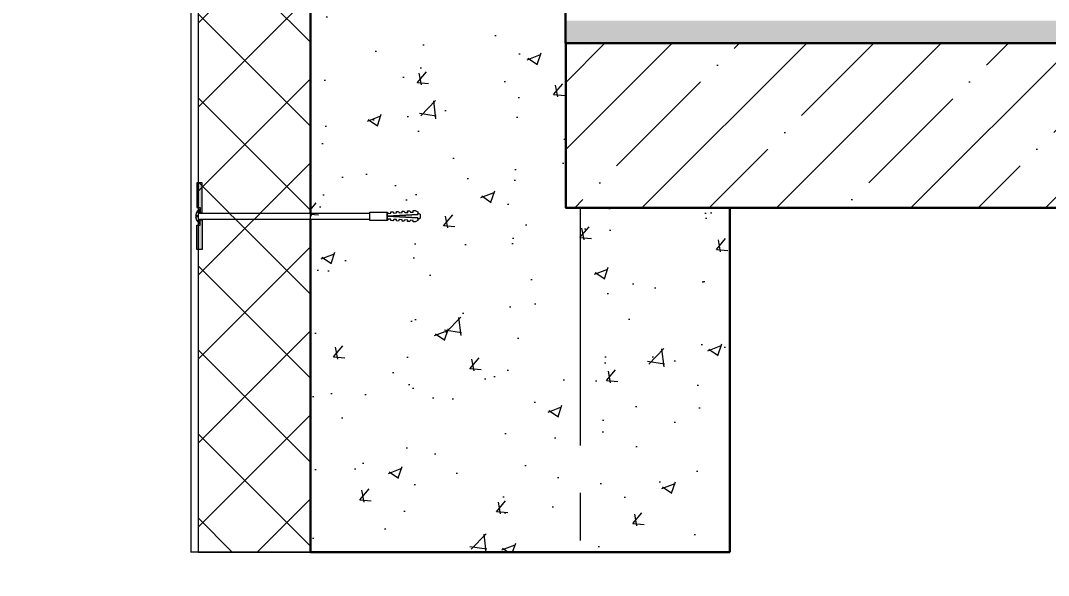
# Model space of a CAD drawing. Header units: millimetres. Extents: x -136099598 to 11807193, y 0 to 779331.
# Drawn here: x 824783 to 826155, y 371317 to 372059 of the extents above; entities that cross this region are included whole.
import ezdxf
from ezdxf import colors
from ezdxf.entities.mleader import LeaderData, LeaderLine
from ezdxf.math import Vec2, Vec3

# ---------------------------------------------------------------- set-up
doc = ezdxf.new("R2010")
doc.units = ezdxf.units.MM
doc.header["$MEASUREMENT"] = 0
doc.set_wipeout_variables(frame=1)
doc.linetypes.add('осеваяX2', pattern=[101.6, 63.5, -12.7, 12.7, -12.7])
doc.layers.get('0').update_dxf_attribs({"color": 250, "lineweight": 9})
for name, color, linetype, lineweight in [('_0', 250, 'Continuous', 9), ('АР_стены', 250, 'Continuous', 30), ('АР_Тонкие', 250, 'Continuous', 5), ('Основная', 7, 'Continuous', 20), ('Фасад_тонкие', 7, 'Continuous', 5), ('Штриховка', 7, 'Continuous', 5), ('Штриховка в сечении', 7, 'Continuous', 18)]:
    doc.layers.add(name, color=color, linetype=linetype, lineweight=lineweight)
doc.layers.add('ТХ', color=7, linetype='Continuous')
doc.styles.add('ISOCPEUR', font='isocpeur.ttf', dxfattribs={"width": 0.7})

# ---------------------------------------------------------------- blocks, each defined once
blk = doc.blocks.new('УЗЕЛ общий')
at = {"layer": 'АР_Тонкие'}
ml = blk.add_multileader_mtext('Standard', dxfattribs=at)
ml.set_content('\\pxsm1,ql;Монтажная пена', color=256, style='ISOCPEUR')
ml.set_leader_properties()
ml.build(insert=Vec2(0, 0))
ml.multileader.update_dxf_attribs({"text_left_attachment_type": 6, "text_right_attachment_type": 6, "dogleg_length": 100, "arrow_head_size": 13.711})
ctx = ml.context
ctx.base_point, ctx.char_height, ctx.arrow_head_size, ctx.landing_gap_size, ctx.plane_origin, ctx.plane_x_axis = Vec3(510.292, -833.959), 13.71091, 13.711, 1.371, Vec3(-840.828, -1608.734), Vec3(-1, 0)
ctx.left_attachment, ctx.right_attachment = 6, 6
notes = []
notes.append((ctx, [(1, (1, 1, 0), (515.776, -833.959), (-1, 0), 5.484, [(0, [(571.202, -930.364)], 0, [])])]))
ctx.mtext.insert, ctx.mtext.width, ctx.mtext.defined_height, ctx.mtext.flow_direction = Vec3(409.105, -817.506), 269.55726, 36.251, 5
for ctx, leaders in notes:
    for number, flags, end, landing, length, lines in leaders:
        leader = LeaderData()
        leader.index, (leader.has_last_leader_line, leader.has_dogleg_vector, leader.attachment_direction) = number, flags
        leader.last_leader_point, leader.dogleg_vector, leader.dogleg_length = Vec3(end), Vec3(landing), length
        for number, points, colour, breaks in lines:
            line = LeaderLine()
            line.index, line.vertices, line.color, line.breaks = number, Vec3.list(points), colors.encode_raw_color(colour), breaks
            leader.lines.append(line)
        ctx.leaders.append(leader)

msp = doc.modelspace()

# ---------------------------------------------------------------- hatches: boundary and pattern name
at = {"layer": 'Штриховка', "ltscale": 20}
h = msp.add_hatch(dxfattribs=at)
h.set_pattern_fill('ANSI35', color=0, scale=20)
h.set_pattern_definition([(45, (733890.03, 408144.53), (-89.80256, 89.80256), []), (45, (733979.84, 408144.53), (-89.80256, 89.80256), [158.75, -31.75, 0, -31.75])])
h.paths.add_polyline_path([(826969.28, 372028.468), (825510.676, 372028.468), (825510.676, 371808.468), (826969.28, 371808.468)])
at = {"layer": 'Штриховка в сечении', "transparency": 33554636}
h = msp.add_hatch(dxfattribs=at)
h.set_pattern_fill('AR-SAND', color=256, scale=0.3)
h.set_pattern_definition([(37.5, (424339.046, 4065696.513), (-0.48000939, 14.68239712), [0, -11.5824, 0, -12.954, 0, -12.3825]), (7.5, (424339.046, 4065696.513), (13.48569849, 21.50475302), [0, -6.2484, 0, -10.4394, 0, -4.0005]), (327.5, (424329.673, 4065696.513), (23.729771107, 0.04311554), [0, -3.81, 0, -13.716, 0, -17.907]), (317.5, (424329.673, 4065696.513), (22.90669357, 6.6878797), [0, -1.905, 0, -8.9916, 0, -10.287])])
h.paths.add_polyline_path([(826969.309, 372028.468), (826969.28, 372058.467), (825510.676, 372058.468), (825510.676, 372028.468)])

# ---------------------------------------------------------------- linework, layer by layer
at = {"lineweight": 30}
msp.add_lwpolyline([(826969.28, 372028.468), (825510.676, 372028.468), (825510.676, 371808.468), (826969.28, 371808.468)], close=True, dxfattribs=at)
at = {"layer": 'АР_стены', "color": 0, "ltscale": 100}
for p, q in [((825510.152, 372028.468), (825510.152, 372698.468)), ((825169.703, 372578.468), (825169.703, 371348.468)), ((825729.703, 371808.468), (825729.703, 371348.468)), ((825729.703, 371348.468), (825169.703, 371348.468))]:
    msp.add_line(p, q, dxfattribs=at)
at = {"layer": 'Основная', "color": 0, "ltscale": 100}
msp.add_line((825510.676, 372028.468), (825510.676, 371808.468), dxfattribs=at)
at = {"layer": 'ТХ', "color": 18, "linetype": 'осеваяX2', "lineweight": 5, "ltscale": 5, "true_color": 0x000000}
msp.add_line((825529.703, 371808.468), (825529.703, 370982.453), dxfattribs=at)
at = {"layer": 'Фасад_тонкие'}
for points in [[(825010.266, 371348.468), (825010.266, 373148.468)], [(825169.703, 371348.468), (825009.703, 371348.468)]]:
    msp.add_lwpolyline(points, dxfattribs=at)

# ---------------------------------------------------------------- block references
at = {"layer": '_0', "xscale": 18.233658215449, "yscale": 18.233658215449, "zscale": 18.233658215449}
msp.add_blockref('УЗЕЛ общий', (794076.627, 388966.184), dxfattribs=at)

# ---------------------------------------------------------------- next in the draw order: wipeouts: each hides what was drawn before it
at = {"lineweight": 0}
msp.add_wipeout([(825252.684, 371797.242), (825248.939, 371793.496), (825021.705, 371793.496), (825021.705, 371788.146), (825020.813, 371788.146), (825018.976, 371790.014), (825017.721, 371792.127), (825016.467, 371795.309), (825016.355, 371796.35), (825019.03, 371796.35), (825019.03, 371798.133), (825016.355, 371798.133), (825016.467, 371799.174), (825017.721, 371802.357), (825018.976, 371804.469), (825020.813, 371806.337), (825021.705, 371806.337), (825021.705, 371800.987), (825248.939, 371800.987)], dxfattribs=at)

# ---------------------------------------------------------------- next in the draw order: hatches: boundary and pattern name
h = msp.add_hatch(color=256)
h.paths.add_polyline_path([(825018.138, 371841.829), (825025.272, 371841.829), (825025.272, 371801.879), (825022.597, 371801.879), (825022.597, 371809.013), (825018.138, 371809.013)])
h.paths.add_polyline_path([(825018.138, 371785.471), (825022.597, 371785.471), (825022.597, 371792.605), (825025.272, 371792.605), (825025.272, 371752.655), (825018.138, 371752.655)])
at = {"layer": 'Штриховка'}
h = msp.add_hatch(dxfattribs=at)
h.set_pattern_fill('ANSI37', color=256, scale=25)
h.set_pattern_definition([(45, (713951.31, 414212.45), (-56.1266, 56.1266), []), (135, (713951.31, 414212.45), (-56.1266, -56.1266), [])])
h.paths.add_polyline_path([(825019.703, 373148.468), (825019.703, 371348.468), (825169.703, 371348.468), (825169.703, 373148.468)])

# ---------------------------------------------------------------- next in the draw order: linework, layer by layer
for points in [[(825169.703, 371348.468), (825169.703, 373148.468), (825019.703, 373148.468), (825019.703, 371348.468)], [(825022.597, 371801.879), (825025.272, 371801.879), (825025.272, 371841.829), (825018.138, 371841.829), (825018.138, 371809.013), (825022.597, 371809.013)], [(825022.597, 371792.605), (825025.272, 371792.605), (825025.272, 371752.655), (825018.138, 371752.655), (825018.138, 371785.471), (825022.597, 371785.471)]]:
    msp.add_lwpolyline(points, close=True)

# ---------------------------------------------------------------- next in the draw order: wipeouts: each hides what was drawn before it
at = {"lineweight": 0}
msp.add_wipeout([(825248.939, 371791.624), (825248.939, 371802.86), (825272.347, 371802.86), (825272.347, 371791.624)], dxfattribs=at)

# ---------------------------------------------------------------- next in the draw order: linework, layer by layer
msp.add_lwpolyline([(825016.355, 371796.35), (825016.467, 371795.309), (825017.721, 371792.127), (825018.976, 371790.014), (825020.813, 371788.146), (825021.705, 371788.146), (825021.705, 371793.496), (825248.939, 371793.496), (825248.939, 371800.987), (825021.705, 371800.987), (825021.705, 371806.337), (825020.813, 371806.337), (825018.976, 371804.469), (825017.721, 371802.357), (825016.467, 371799.174), (825016.355, 371798.133), (825019.03, 371798.133), (825019.03, 371796.35), (825016.355, 371796.35)], close=True)

# ---------------------------------------------------------------- next in the draw order: wipeouts: each hides what was drawn before it
msp.add_wipeout([(825272.347, 371802.86), (825273.38, 371801.039), (825277.121, 371801.235), (825277.023, 371803.105), (825279.828, 371803.252), (825280.861, 371801.431), (825284.601, 371801.627), (825284.503, 371803.497), (825287.308, 371803.644), (825288.341, 371801.823), (825292.081, 371802.019), (825291.983, 371803.889), (825294.788, 371804.036), (825295.821, 371802.215), (825299.562, 371802.411), (825299.464, 371804.281), (825302.269, 371804.428), (825303.302, 371802.607), (825307.042, 371802.803), (825306.944, 371804.673), (825309.749, 371804.82), (825313.12, 371803.121), (825313.316, 371799.381), (825272.494, 371797.242), (825313.316, 371795.102), (825313.12, 371791.362), (825309.749, 371789.664), (825306.944, 371789.811), (825307.042, 371791.681), (825303.302, 371791.877), (825302.269, 371790.056), (825299.464, 371790.203), (825299.562, 371792.073), (825295.821, 371792.269), (825294.788, 371790.448), (825291.983, 371790.595), (825292.081, 371792.465), (825288.341, 371792.661), (825287.308, 371790.84), (825284.503, 371790.987), (825284.601, 371792.857), (825280.861, 371793.053), (825279.828, 371791.232), (825277.023, 371791.379), (825277.121, 371793.249), (825273.38, 371793.445), (825272.347, 371791.624)], dxfattribs=at)

# ---------------------------------------------------------------- next in the draw order: wipeouts: each hides what was drawn before it
msp.add_wipeout([(825313.316, 371795.102), (825272.494, 371797.242), (825313.316, 371799.381), (825313.232, 371800.987), (825314.482, 371800.987), (825316.355, 371800.051), (825316.355, 371794.433), (825314.482, 371793.496), (825313.232, 371793.496)], dxfattribs=at)

# ---------------------------------------------------------------- next in the draw order: hatches: boundary and pattern name
at = {"layer": 'Штриховка'}
h = msp.add_hatch(dxfattribs=at)
h.set_pattern_fill('AR-CONC', color=256)
h.set_pattern_definition([(50, (530952.47, 4032571.2), (182.184669, -15.9390855), [19.05, -209.55]), (355, (530952.47, 4032571.2), (-35.243421, 191.056845), [15.24, -167.640584]), (100.4514447, (530967.65, 4032569.86), (146.941247, 175.117752), [16.190009, -178.090245]), (46.1842, (530952.47, 4032622), (271.079041, -42.042328), [28.575, -314.325]), (96.635558, (530975.06, 4032618.5), (237.404134, 247.426125), [24.285023, -267.135608]), (351.184151, (530952.47, 4032622), (237.404134, 247.426125), [22.859967, -251.459732]), (21, (530977.87, 4032609.3), (151.614391, -102.265198), [19.05, -209.55]), (326, (530977.87, 4032609.3), (61.802028, 184.187966), [15.24, -167.64]), (71.451445, (530990.5, 4032600.77), (213.416419, 81.922769), [16.190009, -178.089938]), (37.5, (530952.47, 4032571.19), (3.0886033, 84.5550389), [0, -165.608, 0, -170.18, 0, -168.275]), (7.5, (530952.47, 4032571.19), (66.8196625, 100.1805748), [0, -97.028, 0, -161.798, 0, -64.135]), (327.5, (530895.825, 4032571.19), (135.5905952, -5.728744), [0, -63.5, 0, -198.12, 0, -262.89]), (317.5, (530870.42, 4032571.19), (148.1291814, 25.426491), [0, -82.55, 0, -131.572, 0, -186.69])])
h.paths.add_polyline_path([(825509.703, 372698.468), (825169.703, 372698.468), (825169.703, 371348.468), (825729.703, 371348.468), (825729.703, 371808.468), (825509.703, 371808.468)])

# ---------------------------------------------------------------- next in the draw order: linework, layer by layer
for points in [[(825248.939, 371791.624), (825248.939, 371802.86), (825272.347, 371802.86), (825272.347, 371791.624), (825248.939, 371791.624)], [(825272.347, 371802.86), (825273.38, 371801.039), (825277.121, 371801.235), (825277.023, 371803.105), (825279.828, 371803.252), (825280.861, 371801.431), (825284.601, 371801.627), (825284.503, 371803.497), (825287.308, 371803.644), (825288.341, 371801.823), (825292.081, 371802.019), (825291.983, 371803.889), (825294.788, 371804.036), (825295.821, 371802.215), (825299.562, 371802.411), (825299.464, 371804.281), (825302.269, 371804.428), (825303.302, 371802.607), (825307.042, 371802.803), (825306.944, 371804.673), (825309.749, 371804.82), (825313.12, 371803.121), (825313.316, 371799.381), (825272.494, 371797.242), (825313.316, 371795.102), (825313.12, 371791.362), (825309.749, 371789.664), (825306.944, 371789.811), (825307.042, 371791.681), (825303.302, 371791.877), (825302.269, 371790.056), (825299.464, 371790.203), (825299.562, 371792.073), (825295.821, 371792.269), (825294.788, 371790.448), (825291.983, 371790.595), (825292.081, 371792.465), (825288.341, 371792.661), (825287.308, 371790.84), (825284.503, 371790.987), (825284.601, 371792.857), (825280.861, 371793.053), (825279.828, 371791.232), (825277.023, 371791.379), (825277.121, 371793.249), (825273.38, 371793.445), (825272.347, 371791.624)], [(825313.316, 371795.102), (825272.494, 371797.242), (825313.316, 371799.381), (825313.232, 371800.987), (825314.482, 371800.987), (825316.355, 371800.051), (825316.355, 371794.433), (825314.482, 371793.496), (825313.232, 371793.496)]]:
    msp.add_lwpolyline(points, close=True)

doc.saveas('drawing.dxf')
